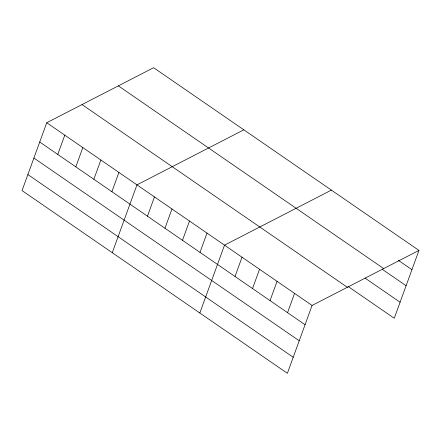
<?xml version="1.0" encoding="UTF-8"?>
<svg xmlns="http://www.w3.org/2000/svg" width="441" height="441" viewBox="0 0 441 441"><rect width="100%" height="100%" fill="white"/><g stroke="black" fill="none" stroke-linecap="round" stroke-linejoin="round"><path stroke-width="0.66" d="M46.746 122.736L22.05 190.584L287.378 373.301L312.074 305.453L418.95 250.416L153.622 67.699L46.746 122.736L312.074 305.453M57.771 154.433L64.788 135.161M75.813 166.858L82.831 147.586M93.856 179.283L100.873 160.011M111.898 191.708L118.916 172.437M112.262 252.71L136.958 184.862L243.834 129.825M147.454 216.189L154.466 196.918M164.967 228.251L171.979 208.979M182.48 240.312L189.492 221.04M199.988 252.368L207.005 233.096M199.823 313.005L224.513 245.157L331.389 190.121M235.014 276.49L242.026 257.219M252.528 288.546L259.54 269.275M270.035 300.608L277.053 281.336M287.549 312.669L294.56 293.397M418.95 250.416L394.254 318.264L347.932 286.363M398.377 260.35L411.938 269.688M118.353 85.863L383.681 268.58M382.375 269.379L406.1 285.718M365.065 278.117L400.092 302.234M82.015 104.572L347.343 287.289M39.729 142.008L305.062 324.725M33.896 158.038L299.224 340.755M27.882 174.553L293.215 357.271"/></g></svg>
